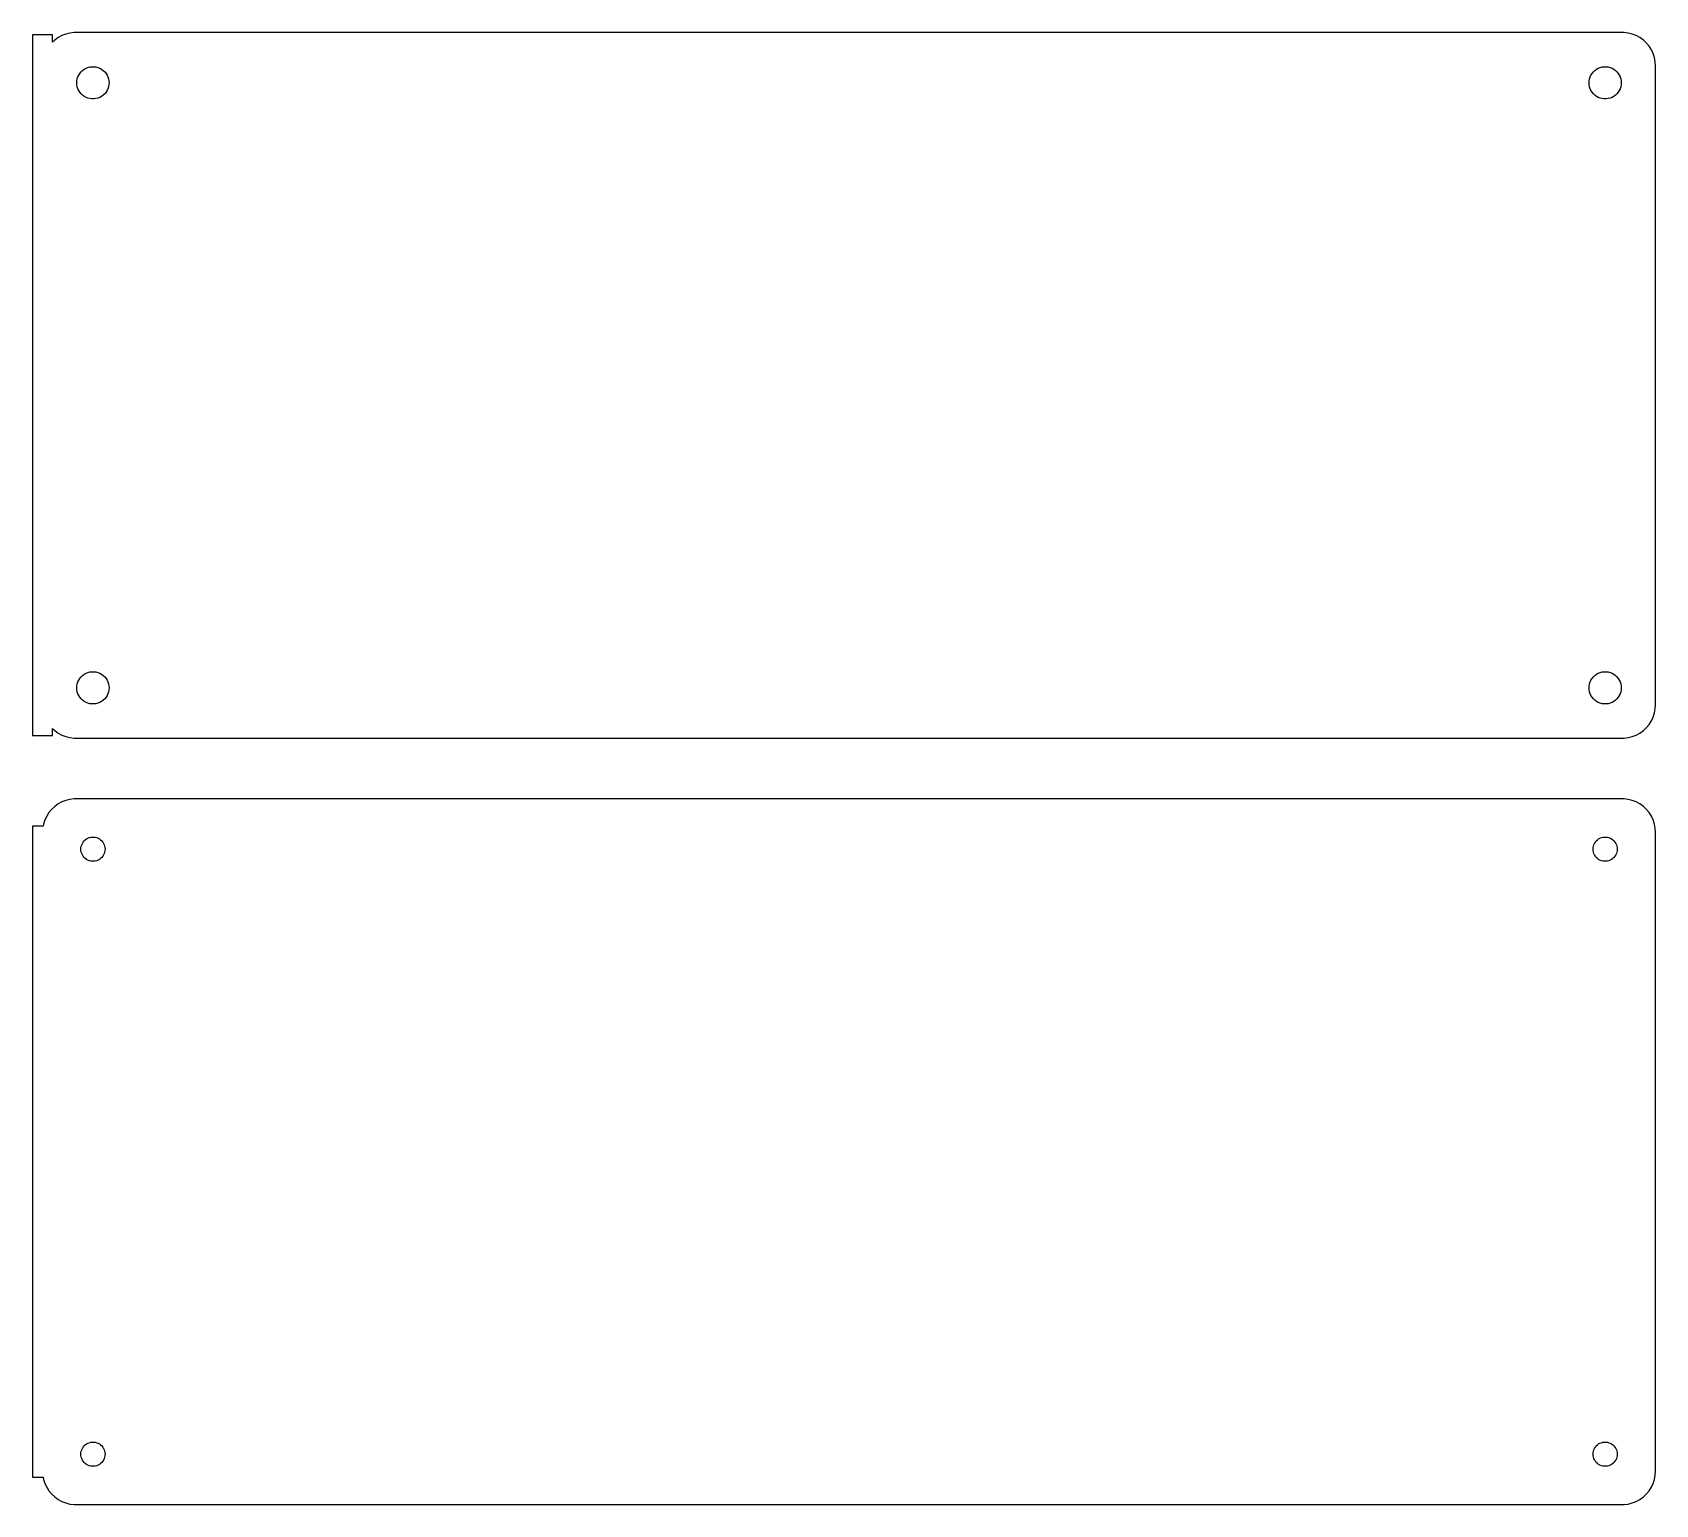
# Model space of a CAD drawing. Header units: metres. Extents: x -122 to 120, y 62 to 280.
import ezdxf

# ---------------------------------------------------------------- set-up
doc = ezdxf.new("R2010")
doc.units = ezdxf.units.M

msp = doc.modelspace()

# ---------------------------------------------------------------- linework, layer by layer
for p, q in [((-116.545, 280.255), (-117.129, 280.024)), ((-115.937, 280.411), (-116.545, 280.255)), ((-115.314, 280.49), (-115.937, 280.411)), ((115.314, 280.49), (-115.314, 280.49)), ((115.937, 280.411), (115.314, 280.49)), ((116.545, 280.255), (115.937, 280.411)), ((117.129, 280.024), (116.545, 280.255)), ((-118.5, 280.115), (-121.5, 280.115)), ((-121.5, 280.115), (-121.5, 175.885)), ((-118.5, 279.059), (-118.5, 280.115)), ((-118.187, 279.353), (-118.5, 279.059)), ((-117.679, 279.722), (-118.187, 279.353)), ((-117.129, 280.024), (-117.679, 279.722)), ((117.679, 279.722), (117.129, 280.024)), ((118.187, 279.353), (117.679, 279.722)), ((118.645, 278.923), (118.187, 279.353)), ((119.045, 278.439), (118.645, 278.923)), ((119.382, 277.909), (119.045, 278.439)), ((119.649, 277.341), (119.382, 277.909)), ((-113.242, 275.283), (-112.95, 275.357)), ((-112.95, 275.357), (-112.651, 275.395)), ((-112.651, 275.395), (-112.349, 275.395)), ((-112.349, 275.395), (-112.05, 275.357)), ((-112.05, 275.357), (-111.758, 275.283)), ((111.758, 275.283), (112.05, 275.357)), ((112.05, 275.357), (112.349, 275.395)), ((112.349, 275.395), (112.651, 275.395)), ((112.651, 275.395), (112.95, 275.357)), ((112.95, 275.357), (113.242, 275.283)), ((119.843, 276.743), (119.649, 277.341)), ((119.961, 276.127), (119.843, 276.743)), ((120, 275.5), (119.961, 276.127)), ((120, 180.5), (120, 275.5)), ((-114.9, 273), (-114.881, 273.301)), ((-114.881, 272.699), (-114.9, 273)), ((-114.881, 273.301), (-114.825, 273.597)), ((-114.825, 273.597), (-114.731, 273.883)), ((-114.731, 273.883), (-114.603, 274.156)), ((-114.603, 274.156), (-114.442, 274.411)), ((-114.442, 274.411), (-114.25, 274.643)), ((-114.25, 274.643), (-114.03, 274.849)), ((-114.03, 274.849), (-113.786, 275.026)), ((-113.786, 275.026), (-113.522, 275.172)), ((-113.522, 275.172), (-113.242, 275.283)), ((-111.758, 275.283), (-111.478, 275.172)), ((-111.478, 275.172), (-111.214, 275.026)), ((-111.214, 275.026), (-110.97, 274.849)), ((-110.97, 274.849), (-110.75, 274.643)), ((-110.75, 274.643), (-110.558, 274.411)), ((-110.558, 274.411), (-110.397, 274.156)), ((-110.397, 274.156), (-110.269, 273.883)), ((-110.269, 273.883), (-110.175, 273.597)), ((-110.175, 273.597), (-110.119, 273.301)), ((-110.119, 273.301), (-110.1, 273)), ((-110.1, 273), (-110.119, 272.699)), ((110.1, 273), (110.119, 273.301)), ((110.119, 272.699), (110.1, 273)), ((110.119, 273.301), (110.175, 273.597)), ((110.175, 273.597), (110.269, 273.883)), ((110.269, 273.883), (110.397, 274.156)), ((110.397, 274.156), (110.558, 274.411)), ((110.558, 274.411), (110.75, 274.643)), ((110.75, 274.643), (110.97, 274.849)), ((110.97, 274.849), (111.214, 275.026)), ((111.214, 275.026), (111.478, 275.172)), ((111.478, 275.172), (111.758, 275.283)), ((113.242, 275.283), (113.522, 275.172)), ((113.522, 275.172), (113.786, 275.026)), ((113.786, 275.026), (114.03, 274.849)), ((114.03, 274.849), (114.25, 274.643)), ((114.25, 274.643), (114.442, 274.411)), ((114.442, 274.411), (114.603, 274.156)), ((114.603, 274.156), (114.731, 273.883)), ((114.731, 273.883), (114.825, 273.597)), ((114.825, 273.597), (114.881, 273.301)), ((114.881, 273.301), (114.9, 273)), ((114.9, 273), (114.881, 272.699)), ((-114.825, 272.403), (-114.881, 272.699)), ((-114.731, 272.117), (-114.825, 272.403)), ((-114.603, 271.844), (-114.731, 272.117)), ((-114.442, 271.589), (-114.603, 271.844)), ((-114.25, 271.357), (-114.442, 271.589)), ((-114.03, 271.151), (-114.25, 271.357)), ((-113.786, 270.974), (-114.03, 271.151)), ((-113.522, 270.828), (-113.786, 270.974)), ((-113.242, 270.717), (-113.522, 270.828)), ((-112.95, 270.643), (-113.242, 270.717)), ((-112.651, 270.605), (-112.95, 270.643)), ((-112.349, 270.605), (-112.651, 270.605)), ((-112.05, 270.643), (-112.349, 270.605)), ((-111.758, 270.717), (-112.05, 270.643)), ((-111.478, 270.828), (-111.758, 270.717)), ((-111.214, 270.974), (-111.478, 270.828)), ((-110.97, 271.151), (-111.214, 270.974)), ((-110.75, 271.357), (-110.97, 271.151)), ((-110.558, 271.589), (-110.75, 271.357)), ((-110.397, 271.844), (-110.558, 271.589)), ((-110.269, 272.117), (-110.397, 271.844)), ((-110.175, 272.403), (-110.269, 272.117)), ((-110.119, 272.699), (-110.175, 272.403)), ((110.175, 272.403), (110.119, 272.699)), ((110.269, 272.117), (110.175, 272.403)), ((110.397, 271.844), (110.269, 272.117)), ((110.558, 271.589), (110.397, 271.844)), ((110.75, 271.357), (110.558, 271.589)), ((110.97, 271.151), (110.75, 271.357)), ((111.214, 270.974), (110.97, 271.151)), ((111.478, 270.828), (111.214, 270.974)), ((111.758, 270.717), (111.478, 270.828)), ((112.05, 270.643), (111.758, 270.717)), ((112.349, 270.605), (112.05, 270.643)), ((112.651, 270.605), (112.349, 270.605)), ((112.95, 270.643), (112.651, 270.605)), ((113.242, 270.717), (112.95, 270.643)), ((113.522, 270.828), (113.242, 270.717)), ((113.786, 270.974), (113.522, 270.828)), ((114.03, 271.151), (113.786, 270.974)), ((114.25, 271.357), (114.03, 271.151)), ((114.442, 271.589), (114.25, 271.357)), ((114.603, 271.844), (114.442, 271.589)), ((114.731, 272.117), (114.603, 271.844)), ((114.825, 272.403), (114.731, 272.117)), ((114.881, 272.699), (114.825, 272.403)), ((-114.881, 183.301), (-114.825, 183.597)), ((-114.825, 183.597), (-114.731, 183.883)), ((-114.731, 183.883), (-114.603, 184.156)), ((-114.603, 184.156), (-114.442, 184.411)), ((-114.442, 184.411), (-114.25, 184.643)), ((-114.25, 184.643), (-114.03, 184.849)), ((-114.03, 184.849), (-113.786, 185.026)), ((-113.786, 185.026), (-113.522, 185.172)), ((-113.522, 185.172), (-113.242, 185.283)), ((-113.242, 185.283), (-112.95, 185.357)), ((-112.95, 185.357), (-112.651, 185.395)), ((-112.651, 185.395), (-112.349, 185.395)), ((-112.349, 185.395), (-112.05, 185.357)), ((-112.05, 185.357), (-111.758, 185.283)), ((-111.758, 185.283), (-111.478, 185.172)), ((-111.478, 185.172), (-111.214, 185.026)), ((-111.214, 185.026), (-110.97, 184.849)), ((-110.97, 184.849), (-110.75, 184.643)), ((-110.75, 184.643), (-110.558, 184.411)), ((-110.558, 184.411), (-110.397, 184.156)), ((-110.397, 184.156), (-110.269, 183.883)), ((-110.269, 183.883), (-110.175, 183.597)), ((-110.175, 183.597), (-110.119, 183.301)), ((110.119, 183.301), (110.175, 183.597)), ((110.175, 183.597), (110.269, 183.883)), ((110.269, 183.883), (110.397, 184.156)), ((110.397, 184.156), (110.558, 184.411)), ((110.558, 184.411), (110.75, 184.643)), ((110.75, 184.643), (110.97, 184.849)), ((110.97, 184.849), (111.214, 185.026)), ((111.214, 185.026), (111.478, 185.172)), ((111.478, 185.172), (111.758, 185.283)), ((111.758, 185.283), (112.05, 185.357)), ((112.05, 185.357), (112.349, 185.395)), ((112.349, 185.395), (112.651, 185.395)), ((112.651, 185.395), (112.95, 185.357)), ((112.95, 185.357), (113.242, 185.283)), ((113.242, 185.283), (113.522, 185.172)), ((113.522, 185.172), (113.786, 185.026)), ((113.786, 185.026), (114.03, 184.849)), ((114.03, 184.849), (114.25, 184.643)), ((114.25, 184.643), (114.442, 184.411)), ((114.442, 184.411), (114.603, 184.156)), ((114.603, 184.156), (114.731, 183.883)), ((114.731, 183.883), (114.825, 183.597)), ((114.825, 183.597), (114.881, 183.301)), ((-114.9, 183), (-114.881, 183.301)), ((-114.881, 182.699), (-114.9, 183)), ((-114.825, 182.403), (-114.881, 182.699)), ((-114.731, 182.117), (-114.825, 182.403)), ((-114.603, 181.844), (-114.731, 182.117)), ((-114.442, 181.589), (-114.603, 181.844)), ((-114.25, 181.357), (-114.442, 181.589)), ((-114.03, 181.151), (-114.25, 181.357)), ((-113.786, 180.974), (-114.03, 181.151)), ((-110.97, 181.151), (-111.214, 180.974)), ((-110.75, 181.357), (-110.97, 181.151)), ((-110.558, 181.589), (-110.75, 181.357)), ((-110.397, 181.844), (-110.558, 181.589)), ((-110.269, 182.117), (-110.397, 181.844)), ((-110.175, 182.403), (-110.269, 182.117)), ((-110.119, 182.699), (-110.175, 182.403)), ((-110.119, 183.301), (-110.1, 183)), ((-110.1, 183), (-110.119, 182.699)), ((110.1, 183), (110.119, 183.301)), ((110.119, 182.699), (110.1, 183)), ((110.175, 182.403), (110.119, 182.699)), ((110.269, 182.117), (110.175, 182.403)), ((110.397, 181.844), (110.269, 182.117)), ((110.558, 181.589), (110.397, 181.844)), ((110.75, 181.357), (110.558, 181.589)), ((110.97, 181.151), (110.75, 181.357)), ((111.214, 180.974), (110.97, 181.151)), ((114.03, 181.151), (113.786, 180.974)), ((114.25, 181.357), (114.03, 181.151)), ((114.442, 181.589), (114.25, 181.357)), ((114.603, 181.844), (114.442, 181.589)), ((114.731, 182.117), (114.603, 181.844)), ((114.825, 182.403), (114.731, 182.117)), ((114.881, 182.699), (114.825, 182.403)), ((114.881, 183.301), (114.9, 183)), ((114.9, 183), (114.881, 182.699)), ((-113.522, 180.828), (-113.786, 180.974)), ((-113.242, 180.717), (-113.522, 180.828)), ((-112.95, 180.643), (-113.242, 180.717)), ((-112.651, 180.605), (-112.95, 180.643)), ((-112.349, 180.605), (-112.651, 180.605)), ((-112.05, 180.643), (-112.349, 180.605)), ((-111.758, 180.717), (-112.05, 180.643)), ((-111.478, 180.828), (-111.758, 180.717)), ((-111.214, 180.974), (-111.478, 180.828)), ((111.478, 180.828), (111.214, 180.974)), ((111.758, 180.717), (111.478, 180.828)), ((112.05, 180.643), (111.758, 180.717)), ((112.349, 180.605), (112.05, 180.643)), ((112.651, 180.605), (112.349, 180.605)), ((112.95, 180.643), (112.651, 180.605)), ((113.242, 180.717), (112.95, 180.643)), ((113.522, 180.828), (113.242, 180.717)), ((113.786, 180.974), (113.522, 180.828)), ((119.649, 178.659), (119.843, 179.257)), ((119.843, 179.257), (119.961, 179.873)), ((119.961, 179.873), (120, 180.5)), ((-118.5, 175.885), (-118.5, 176.941)), ((-118.5, 176.941), (-118.187, 176.647)), ((-118.187, 176.647), (-117.679, 176.278)), ((117.679, 176.278), (118.187, 176.647)), ((118.187, 176.647), (118.645, 177.077)), ((118.645, 177.077), (119.045, 177.561)), ((119.045, 177.561), (119.382, 178.091)), ((119.382, 178.091), (119.649, 178.659)), ((-121.5, 175.885), (-118.5, 175.885)), ((-117.679, 176.278), (-117.129, 175.976)), ((-117.129, 175.976), (-116.545, 175.745)), ((-116.545, 175.745), (-115.937, 175.589)), ((-115.937, 175.589), (-115.314, 175.51)), ((-115.314, 175.51), (115.314, 175.51)), ((115.314, 175.51), (115.937, 175.589)), ((115.937, 175.589), (116.545, 175.745)), ((116.545, 175.745), (117.129, 175.976)), ((117.129, 175.976), (117.679, 176.278)), ((-119.045, 164.439), (-119.382, 163.909)), ((-118.645, 164.923), (-119.045, 164.439)), ((-118.187, 165.353), (-118.645, 164.923)), ((-117.679, 165.722), (-118.187, 165.353)), ((-117.129, 166.024), (-117.679, 165.722)), ((-116.545, 166.255), (-117.129, 166.024)), ((-115.937, 166.411), (-116.545, 166.255)), ((-115.314, 166.49), (-115.937, 166.411)), ((115.314, 166.49), (-115.314, 166.49)), ((115.937, 166.411), (115.314, 166.49)), ((116.545, 166.255), (115.937, 166.411)), ((117.129, 166.024), (116.545, 166.255)), ((117.679, 165.722), (117.129, 166.024)), ((118.187, 165.353), (117.679, 165.722)), ((118.645, 164.923), (118.187, 165.353)), ((119.045, 164.439), (118.645, 164.923)), ((119.382, 163.909), (119.045, 164.439)), ((-119.9, 162.444), (-121.5, 162.444)), ((-121.5, 162.444), (-121.5, 65.5558)), ((-119.843, 162.743), (-119.9, 162.444)), ((-119.649, 163.341), (-119.843, 162.743)), ((-119.382, 163.909), (-119.649, 163.341)), ((119.649, 163.341), (119.382, 163.909)), ((119.843, 162.743), (119.649, 163.341)), ((119.961, 162.127), (119.843, 162.743)), ((120, 161.5), (119.961, 162.127)), ((-114.286, 159.226), (-114.243, 159.448)), ((-114.243, 159.448), (-114.174, 159.663)), ((-114.174, 159.663), (-114.077, 159.867)), ((-114.077, 159.867), (-113.956, 160.058)), ((-113.956, 160.058), (-113.812, 160.232)), ((-113.812, 160.232), (-113.647, 160.387)), ((-113.647, 160.387), (-113.464, 160.52)), ((-113.464, 160.52), (-113.266, 160.629)), ((-113.266, 160.629), (-113.056, 160.712)), ((-113.056, 160.712), (-112.837, 160.768)), ((-112.837, 160.768), (-112.613, 160.796)), ((-112.613, 160.796), (-112.387, 160.796)), ((-112.387, 160.796), (-112.163, 160.768)), ((-112.163, 160.768), (-111.944, 160.712)), ((-111.944, 160.712), (-111.734, 160.629)), ((-111.734, 160.629), (-111.536, 160.52)), ((-111.536, 160.52), (-111.353, 160.387)), ((-111.353, 160.387), (-111.188, 160.232)), ((-111.188, 160.232), (-111.044, 160.058)), ((-111.044, 160.058), (-110.923, 159.867)), ((-110.923, 159.867), (-110.826, 159.663)), ((-110.826, 159.663), (-110.757, 159.448)), ((-110.757, 159.448), (-110.714, 159.226)), ((110.714, 159.226), (110.757, 159.448)), ((110.757, 159.448), (110.826, 159.663)), ((110.826, 159.663), (110.923, 159.867)), ((110.923, 159.867), (111.044, 160.058)), ((111.044, 160.058), (111.188, 160.232)), ((111.188, 160.232), (111.353, 160.387)), ((111.353, 160.387), (111.536, 160.52)), ((111.536, 160.52), (111.734, 160.629)), ((111.734, 160.629), (111.944, 160.712)), ((111.944, 160.712), (112.163, 160.768)), ((112.163, 160.768), (112.387, 160.796)), ((112.387, 160.796), (112.613, 160.796)), ((112.613, 160.796), (112.837, 160.768)), ((112.837, 160.768), (113.056, 160.712)), ((113.056, 160.712), (113.266, 160.629)), ((113.266, 160.629), (113.464, 160.52)), ((113.464, 160.52), (113.647, 160.387)), ((113.647, 160.387), (113.812, 160.232)), ((113.812, 160.232), (113.956, 160.058)), ((113.956, 160.058), (114.077, 159.867)), ((114.077, 159.867), (114.174, 159.663)), ((114.174, 159.663), (114.243, 159.448)), ((114.243, 159.448), (114.286, 159.226)), ((120, 66.5), (120, 161.5)), ((-114.3, 159), (-114.286, 159.226)), ((-114.286, 158.774), (-114.3, 159)), ((-114.243, 158.552), (-114.286, 158.774)), ((-114.174, 158.337), (-114.243, 158.552)), ((-114.077, 158.133), (-114.174, 158.337)), ((-113.956, 157.942), (-114.077, 158.133)), ((-113.812, 157.768), (-113.956, 157.942)), ((-113.647, 157.613), (-113.812, 157.768)), ((-113.464, 157.48), (-113.647, 157.613)), ((-113.266, 157.371), (-113.464, 157.48)), ((-113.056, 157.288), (-113.266, 157.371)), ((-112.837, 157.232), (-113.056, 157.288)), ((-112.613, 157.204), (-112.837, 157.232)), ((-112.387, 157.204), (-112.613, 157.204)), ((-112.163, 157.232), (-112.387, 157.204)), ((-111.944, 157.288), (-112.163, 157.232)), ((-111.734, 157.371), (-111.944, 157.288)), ((-111.536, 157.48), (-111.734, 157.371)), ((-111.353, 157.613), (-111.536, 157.48)), ((-111.188, 157.768), (-111.353, 157.613)), ((-111.044, 157.942), (-111.188, 157.768)), ((-110.923, 158.133), (-111.044, 157.942)), ((-110.826, 158.337), (-110.923, 158.133)), ((-110.757, 158.552), (-110.826, 158.337)), ((-110.714, 158.774), (-110.757, 158.552)), ((-110.714, 159.226), (-110.7, 159)), ((-110.7, 159), (-110.714, 158.774)), ((110.7, 159), (110.714, 159.226)), ((110.714, 158.774), (110.7, 159)), ((110.757, 158.552), (110.714, 158.774)), ((110.826, 158.337), (110.757, 158.552)), ((110.923, 158.133), (110.826, 158.337)), ((111.044, 157.942), (110.923, 158.133)), ((111.188, 157.768), (111.044, 157.942)), ((111.353, 157.613), (111.188, 157.768)), ((111.536, 157.48), (111.353, 157.613)), ((111.734, 157.371), (111.536, 157.48)), ((111.944, 157.288), (111.734, 157.371)), ((112.163, 157.232), (111.944, 157.288)), ((112.387, 157.204), (112.163, 157.232)), ((112.613, 157.204), (112.387, 157.204)), ((112.837, 157.232), (112.613, 157.204)), ((113.056, 157.288), (112.837, 157.232)), ((113.266, 157.371), (113.056, 157.288)), ((113.464, 157.48), (113.266, 157.371)), ((113.647, 157.613), (113.464, 157.48)), ((113.812, 157.768), (113.647, 157.613)), ((113.956, 157.942), (113.812, 157.768)), ((114.077, 158.133), (113.956, 157.942)), ((114.174, 158.337), (114.077, 158.133)), ((114.243, 158.552), (114.174, 158.337)), ((114.286, 158.774), (114.243, 158.552)), ((114.286, 159.226), (114.3, 159)), ((114.3, 159), (114.286, 158.774)), ((-114.077, 69.8672), (-113.956, 70.058)), ((-113.956, 70.058), (-113.812, 70.2322)), ((-113.812, 70.2322), (-113.647, 70.3869)), ((-113.647, 70.3869), (-113.464, 70.5198)), ((-113.464, 70.5198), (-113.266, 70.6287)), ((-113.266, 70.6287), (-113.056, 70.7119)), ((-113.056, 70.7119), (-112.837, 70.7681)), ((-112.837, 70.7681), (-112.613, 70.7964)), ((-112.613, 70.7964), (-112.387, 70.7964)), ((-112.387, 70.7964), (-112.163, 70.7681)), ((-112.163, 70.7681), (-111.944, 70.7119)), ((-111.944, 70.7119), (-111.734, 70.6287)), ((-111.734, 70.6287), (-111.536, 70.5198)), ((-111.536, 70.5198), (-111.353, 70.3869)), ((-111.353, 70.3869), (-111.188, 70.2322)), ((-111.188, 70.2322), (-111.044, 70.058)), ((-111.044, 70.058), (-110.923, 69.8672)), ((110.923, 69.8672), (111.044, 70.058)), ((111.044, 70.058), (111.188, 70.2322)), ((111.188, 70.2322), (111.353, 70.3869)), ((111.353, 70.3869), (111.536, 70.5198)), ((111.536, 70.5198), (111.734, 70.6287)), ((111.734, 70.6287), (111.944, 70.7119)), ((111.944, 70.7119), (112.163, 70.7681)), ((112.163, 70.7681), (112.387, 70.7964)), ((112.387, 70.7964), (112.613, 70.7964)), ((112.613, 70.7964), (112.837, 70.7681)), ((112.837, 70.7681), (113.056, 70.7119)), ((113.056, 70.7119), (113.266, 70.6287)), ((113.266, 70.6287), (113.464, 70.5198)), ((113.464, 70.5198), (113.647, 70.3869)), ((113.647, 70.3869), (113.812, 70.2322)), ((113.812, 70.2322), (113.956, 70.058)), ((113.956, 70.058), (114.077, 69.8672)), ((-114.3, 69), (-114.286, 69.2256)), ((-114.286, 68.7744), (-114.3, 69)), ((-114.286, 69.2256), (-114.243, 69.4476)), ((-114.243, 68.5524), (-114.286, 68.7744)), ((-114.243, 69.4476), (-114.174, 69.6626)), ((-114.174, 68.3374), (-114.243, 68.5524)), ((-114.174, 69.6626), (-114.077, 69.8672)), ((-114.077, 68.1328), (-114.174, 68.3374)), ((-113.956, 67.942), (-114.077, 68.1328)), ((-113.812, 67.7678), (-113.956, 67.942)), ((-113.647, 67.6131), (-113.812, 67.7678)), ((-111.188, 67.7678), (-111.353, 67.6131)), ((-111.044, 67.942), (-111.188, 67.7678)), ((-110.923, 68.1328), (-111.044, 67.942)), ((-110.923, 69.8672), (-110.826, 69.6626)), ((-110.826, 68.3374), (-110.923, 68.1328)), ((-110.826, 69.6626), (-110.757, 69.4476)), ((-110.757, 68.5524), (-110.826, 68.3374)), ((-110.757, 69.4476), (-110.714, 69.2256)), ((-110.714, 68.7744), (-110.757, 68.5524)), ((-110.714, 69.2256), (-110.7, 69)), ((-110.7, 69), (-110.714, 68.7744)), ((110.7, 69), (110.714, 69.2256)), ((110.714, 68.7744), (110.7, 69)), ((110.714, 69.2256), (110.757, 69.4476)), ((110.757, 68.5524), (110.714, 68.7744)), ((110.757, 69.4476), (110.826, 69.6626)), ((110.826, 68.3374), (110.757, 68.5524)), ((110.826, 69.6626), (110.923, 69.8672)), ((110.923, 68.1328), (110.826, 68.3374)), ((111.044, 67.942), (110.923, 68.1328)), ((111.188, 67.7678), (111.044, 67.942)), ((111.353, 67.6131), (111.188, 67.7678)), ((113.812, 67.7678), (113.647, 67.6131)), ((113.956, 67.942), (113.812, 67.7678)), ((114.077, 68.1328), (113.956, 67.942)), ((114.077, 69.8672), (114.174, 69.6626)), ((114.174, 68.3374), (114.077, 68.1328)), ((114.174, 69.6626), (114.243, 69.4476)), ((114.243, 68.5524), (114.174, 68.3374)), ((114.243, 69.4476), (114.286, 69.2256)), ((114.286, 68.7744), (114.243, 68.5524)), ((114.286, 69.2256), (114.3, 69)), ((114.3, 69), (114.286, 68.7744)), ((-121.5, 65.5558), (-119.9, 65.5558)), ((-119.9, 65.5558), (-119.843, 65.2566)), ((-119.843, 65.2566), (-119.649, 64.6594)), ((-113.464, 67.4802), (-113.647, 67.6131)), ((-113.266, 67.3713), (-113.464, 67.4802)), ((-113.056, 67.2881), (-113.266, 67.3713)), ((-112.837, 67.2319), (-113.056, 67.2881)), ((-112.613, 67.2036), (-112.837, 67.2319)), ((-112.387, 67.2036), (-112.613, 67.2036)), ((-112.163, 67.2319), (-112.387, 67.2036)), ((-111.944, 67.2881), (-112.163, 67.2319)), ((-111.734, 67.3713), (-111.944, 67.2881)), ((-111.536, 67.4802), (-111.734, 67.3713)), ((-111.353, 67.6131), (-111.536, 67.4802)), ((111.536, 67.4802), (111.353, 67.6131)), ((111.734, 67.3713), (111.536, 67.4802)), ((111.944, 67.2881), (111.734, 67.3713)), ((112.163, 67.2319), (111.944, 67.2881)), ((112.387, 67.2036), (112.163, 67.2319)), ((112.613, 67.2036), (112.387, 67.2036)), ((112.837, 67.2319), (112.613, 67.2036)), ((113.056, 67.2881), (112.837, 67.2319)), ((113.266, 67.3713), (113.056, 67.2881)), ((113.464, 67.4802), (113.266, 67.3713)), ((113.647, 67.6131), (113.464, 67.4802)), ((119.649, 64.6594), (119.843, 65.2566)), ((119.843, 65.2566), (119.961, 65.8733)), ((119.961, 65.8733), (120, 66.5)), ((-119.649, 64.6594), (-119.382, 64.0912)), ((-119.382, 64.0912), (-119.045, 63.5611)), ((-119.045, 63.5611), (-118.645, 63.0773)), ((-118.645, 63.0773), (-118.187, 62.6474)), ((118.187, 62.6474), (118.645, 63.0773)), ((118.645, 63.0773), (119.045, 63.5611)), ((119.045, 63.5611), (119.382, 64.0912)), ((119.382, 64.0912), (119.649, 64.6594)), ((-118.187, 62.6474), (-117.679, 62.2784)), ((-117.679, 62.2784), (-117.129, 61.9759)), ((-117.129, 61.9759), (-116.545, 61.7447)), ((-116.545, 61.7447), (-115.937, 61.5886)), ((-115.937, 61.5886), (-115.314, 61.5099)), ((-115.314, 61.5099), (115.314, 61.5099)), ((115.314, 61.5099), (115.937, 61.5886)), ((115.937, 61.5886), (116.545, 61.7447)), ((116.545, 61.7447), (117.129, 61.9759)), ((117.129, 61.9759), (117.679, 62.2784)), ((117.679, 62.2784), (118.187, 62.6474))]:
    msp.add_line(p, q)

doc.saveas('drawing.dxf')
